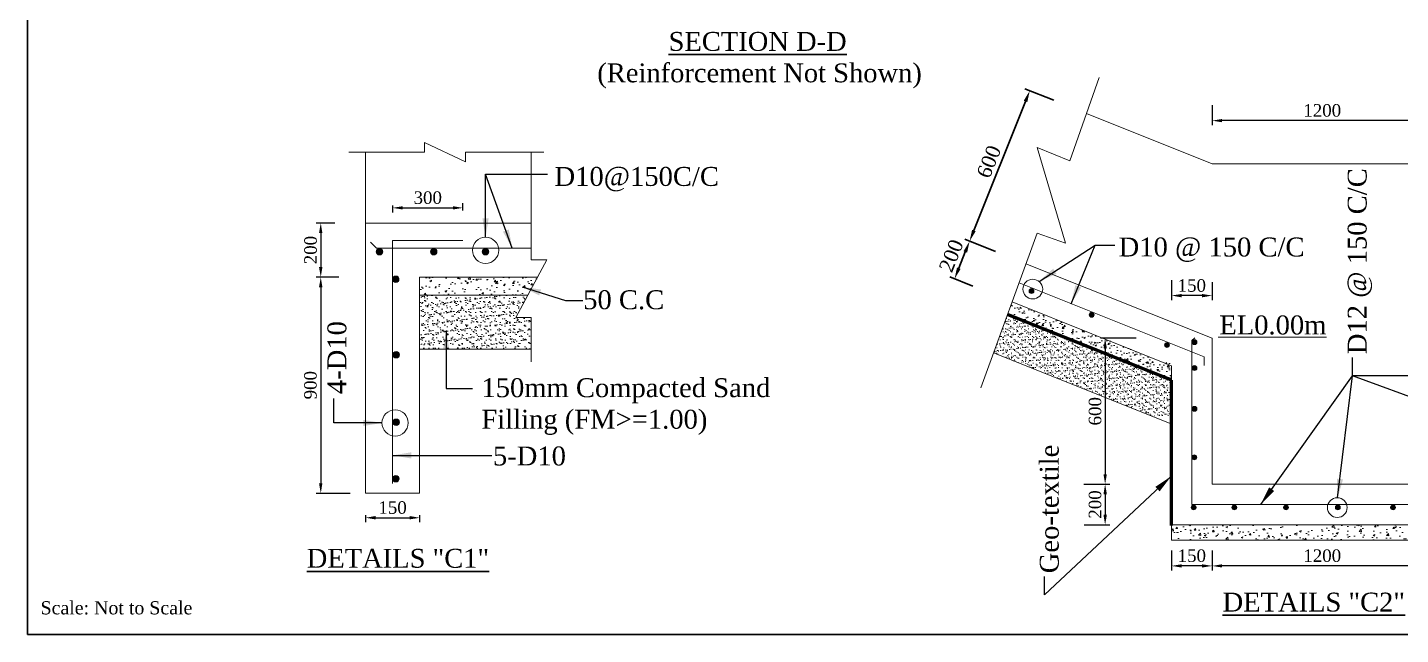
# Model space of a CAD drawing. Header units: metres. Extents: x -2434 to 11656, y -15288 to 8109.
# Drawn here: x 2874.2 to 2983.8, y -13585.8 to -13537.4 of the extents above; entities that cross this region are included whole.
import ezdxf

# ---------------------------------------------------------------- set-up
doc = ezdxf.new("R2010")
doc.units = ezdxf.units.M
doc.layers.add('Blocks', color=11, linetype='Continuous', lineweight=9)
doc.layers.add('LINE', color=7, linetype='Continuous')
doc.styles.get("Standard").update_dxf_attribs({"font": 'times.ttf'})
doc.dimstyles.get("Standard").update_dxf_attribs({"dimtxt": 0.5, "dimasz": 0.4075, "dimexe": 0.364, "dimexo": 0.219, "dimgap": 0.09, "dimtad": 0, "dimdec": 0, "dimlfac": 1000, "dimzin": 0, "dimdsep": 46, "dimtxsty": 'Standard', "dimcen": 0.09, "dimadec": 0, "dimazin": 0, "dimtfac": 1, "dimtdec": 0, "dimtofl": 0, "dimtmove": 0, "dimatfit": 3, "dimfxl": 1, "dimtolj": 1, "dimtzin": 0, "dimarcsym": 0})
pattern_1 = [(50, (3088.4414, -14102.7916), (1.4665866, -0.1283096), [0.1533525, -1.6868775]), (355, (3088.4414, -14102.7916), (-0.2837047, 1.538006), [0.122682, -1.349502]), (100.451, (3088.5637, -14102.8023), (1.182887, 1.4096893), [0.1303295, -1.4336245]), (46.1842, (3088.4414, -14102.3826), (2.182186, -0.338441), [0.230029, -2.530316]), (96.6356, (3088.6233, -14102.4108), (1.911104, 1.991776), [0.195494, -2.150437]), (351.184, (3088.4414, -14102.3826), (1.911107, 1.991772), [0.184023, -2.024253]), (21, (3088.6459, -14102.4849), (1.2204998, -0.8232374), [0.1533525, -1.6868775]), (326, (3088.6459, -14102.4849), (0.4975063, 1.482713), [0.122682, -1.349502]), (71.4514, (3088.7476, -14102.5535), (1.7180028, 0.659479), [0.1303295, -1.4336245]), (37.5, (3088.44144, -14102.79157), (0.02486326, 0.68066806), [0, -1.3331444, 0, -1.369949, 0, -1.3546137]), (7.5, (3088.4414, -14102.7916), (0.5378983, 0.8064536), [0, -0.7810754, 0, -1.3024739, 0, -0.5162867]), (327.5, (3087.98547, -14102.79157), (1.0915043, -0.0461164), [0, -0.511175, 0, -1.594866, 0, -2.1162645]), (317.5, (3087.781, -14102.7916), (1.1924399, 0.2046833), [0, -0.6645275, 0, -1.0591546, 0, -1.5028545])]
pattern_2 = [(37.5, (3088.44144, -14102.79157), (-0.01840036, 0.56282522), [0, -0.443992, 0, -0.49657, 0, -0.4746625]), (7.5, (3088.4414, -14102.7916), (0.5169518, 0.8243489), [0, -0.239522, 0, -0.400177, 0, -0.1533525]), (327.5, (3088.08215, -14102.79157), (0.90964123, 0.00165276), [0, -0.14605, 0, -0.52578, 0, -0.686435]), (317.5, (3088.08215, -14102.7916), (0.8780899, 0.2563687), [0, -0.073025, 0, -0.344678, 0, -0.394335])]
pattern_3 = [(50, (3021.5324, -13952.7641), (1.09994, -0.0962322), [0.1150144, -1.265158]), (355, (3021.5324, -13952.7641), (-0.2127786, 1.1535045), [0.0920115, -1.0121265]), (100.451, (3021.624, -13952.7722), (0.8871654, 1.057267), [0.097747, -1.0752184]), (46.1842, (3021.5324, -13952.4574), (1.6366397, -0.2538306), [0.1725216, -1.897737]), (96.6356, (3021.6688, -13952.4786), (1.433328, 1.493832), [0.146621, -1.6128276]), (351.184, (3021.5324, -13952.4574), (1.43333, 1.493829), [0.138017, -1.51819]), (21, (3021.6857, -13952.5341), (0.9153748, -0.617428), [0.1150144, -1.265158]), (326, (3021.6857, -13952.5341), (0.3731297, 1.112035), [0.0920115, -1.0121265]), (71.4514, (3021.762, -13952.5856), (1.288502, 0.4946093), [0.097747, -1.0752184]), (37.5, (3021.5324, -13952.76414), (0.01864744, 0.51050105), [0, -0.9998583, 0, -1.02746175, 0, -1.0159603]), (7.5, (3021.5324, -13952.76414), (0.4034237, 0.6048402), [0, -0.58580655, 0, -0.9768554, 0, -0.3872151]), (327.5, (3021.1904, -13952.76414), (0.8186282, -0.0345873), [0, -0.3833813, 0, -1.1961495, 0, -1.5871984]), (317.5, (3021.03705, -13952.76414), (0.8943299, 0.1535124), [0, -0.4983956, 0, -0.794366, 0, -1.1271409])]
pattern_4 = [(37.5, (3021.53238, -13952.76414), (-0.01380027, 0.42211892), [0, -0.332994, 0, -0.3724275, 0, -0.35599687]), (7.5, (3021.5324, -13952.76414), (0.3877138, 0.61826165), [0, -0.1796415, 0, -0.30013275, 0, -0.11501438]), (327.5, (3021.26292, -13952.76414), (0.68223092, 0.00123957), [0, -0.1095375, 0, -0.394335, 0, -0.51482625]), (317.5, (3021.2629, -13952.76414), (0.6585674, 0.1922765), [0, -0.05476875, 0, -0.2585085, 0, -0.29575125])]
pattern_5 = [(50, (3032.1971, -14077.9935), (1.4665866, -0.1283096), [0.1533525, -1.6868775]), (355, (3032.197, -14077.9935), (-0.2837047, 1.538006), [0.122682, -1.349502]), (100.451, (3032.3193, -14078.0042), (1.182887, 1.4096893), [0.1303295, -1.4336245]), (46.1842, (3032.197, -14077.5846), (2.182186, -0.338441), [0.230029, -2.530316]), (96.6356, (3032.379, -14077.6128), (1.911104, 1.991776), [0.195494, -2.150437]), (351.184, (3032.197, -14077.5846), (1.911107, 1.991772), [0.184023, -2.024253]), (21, (3032.4015, -14077.6868), (1.2204998, -0.8232374), [0.1533525, -1.6868775]), (326, (3032.4015, -14077.6868), (0.4975063, 1.482713), [0.122682, -1.349502]), (71.4514, (3032.5032, -14077.7554), (1.7180028, 0.659479), [0.1303295, -1.4336245]), (37.5, (3032.19707, -14077.9935), (0.02486326, 0.68066806), [0, -1.3331444, 0, -1.369949, 0, -1.3546137]), (7.5, (3032.1971, -14077.9935), (0.5378983, 0.8064536), [0, -0.7810754, 0, -1.3024739, 0, -0.5162867]), (327.5, (3031.7411, -14077.9935), (1.0915043, -0.0461164), [0, -0.511175, 0, -1.594866, 0, -2.1162645]), (317.5, (3031.5366, -14077.9935), (1.19244, 0.2046833), [0, -0.6645275, 0, -1.0591546, 0, -1.5028545])]

# ---------------------------------------------------------------- blocks, each defined once
blk = doc.blocks.new('*D548')
at = {"layer": 'Blocks', "color": 0, "lineweight": -2, "ltscale": 0.5}
for p, q in [((2901.14, -13576.32), (2901.14, -13576.88)), ((2901.94, -13576.52), (2904.66, -13576.52)), ((2905.46, -13576.32), (2905.46, -13576.88))]:
    blk.add_line(p, q, dxfattribs=at)
at = {"layer": 'Blocks', "color": 0, "lineweight": -3, "ltscale": 0.5}
for points in [[(2901.94, -13576.38), (2901.94, -13576.65), (2901.14, -13576.52)], [(2904.66, -13576.38), (2904.66, -13576.65), (2905.46, -13576.52)]]:
    blk.add_solid(points, dxfattribs=at)
at = {"layer": 'Defpoints', "color": 0, "lineweight": -3, "ltscale": 0.5}
for p in [(2901.14, -13576.1), (2905.46, -13576.1), (2905.46, -13576.52)]:
    blk.add_point(p, dxfattribs=at)
at = {"layer": 'Blocks', "color": 0, "lineweight": 30, "ltscale": 0.5, "insert": (2903.3, -13575.71), "char_height": 1, "attachment_point": 5}
blk.add_mtext('\\A1;150', dxfattribs=at)
blk = doc.blocks.new('*D549')
at = {"layer": 'Blocks', "color": 0, "lineweight": -2, "ltscale": 0.5}
for p, q in [((2898.68, -13553), (2897.2, -13553)), ((2897.57, -13553.8), (2897.57, -13556.52)), ((2899.01, -13557.32), (2897.2, -13557.32))]:
    blk.add_line(p, q, dxfattribs=at)
at = {"layer": 'Blocks', "color": 0, "lineweight": -3, "ltscale": 0.5}
for points in [[(2897.43, -13553.8), (2897.7, -13553.8), (2897.57, -13553)], [(2897.43, -13556.52), (2897.7, -13556.52), (2897.57, -13557.32)]]:
    blk.add_solid(points, dxfattribs=at)
at = {"layer": 'Defpoints', "color": 0, "lineweight": -3, "ltscale": 0.5}
for p in [(2898.9, -13553), (2897.57, -13557.32), (2899.23, -13557.32)]:
    blk.add_point(p, dxfattribs=at)
at = {"layer": 'Blocks', "color": 0, "lineweight": 30, "ltscale": 0.5, "insert": (2896.76, -13555.16), "char_height": 1, "attachment_point": 5, "rotation": 90}
blk.add_mtext('\\A1;200', dxfattribs=at)
blk = doc.blocks.new('*D550')
at = {"layer": 'Blocks', "color": 0, "lineweight": -2, "ltscale": 0.5}
for p, q in [((2898.68, -13557.32), (2897.2, -13557.32)), ((2897.57, -13558.12), (2897.57, -13573.77)), ((2899.92, -13574.57), (2897.2, -13574.57))]:
    blk.add_line(p, q, dxfattribs=at)
at = {"layer": 'Blocks', "color": 0, "lineweight": -3, "ltscale": 0.5}
for points in [[(2897.43, -13558.12), (2897.7, -13558.12), (2897.57, -13557.32)], [(2897.43, -13573.77), (2897.7, -13573.77), (2897.57, -13574.57)]]:
    blk.add_solid(points, dxfattribs=at)
at = {"layer": 'Defpoints', "color": 0, "lineweight": -3, "ltscale": 0.5}
for p in [(2898.9, -13557.32), (2897.57, -13574.57), (2900.14, -13574.57)]:
    blk.add_point(p, dxfattribs=at)
at = {"layer": 'Blocks', "color": 0, "lineweight": 30, "ltscale": 0.5, "insert": (2896.75, -13565.94), "char_height": 1, "attachment_point": 5, "rotation": 90}
blk.add_mtext('\\A1;900', dxfattribs=at)
blk = doc.blocks.new('*D551')
at = {"layer": 'Blocks', "color": 0, "lineweight": -2, "ltscale": 0.5}
for p, q in [((2908.92, -13551.99), (2908.92, -13551.42)), ((2903.3, -13551.59), (2903.3, -13552.15)), ((2904.1, -13551.79), (2908.12, -13551.79))]:
    blk.add_line(p, q, dxfattribs=at)
at = {"layer": 'Blocks', "color": 0, "lineweight": -3, "ltscale": 0.5}
for points in [[(2904.1, -13551.66), (2904.1, -13551.92), (2903.3, -13551.79)], [(2908.12, -13551.66), (2908.12, -13551.92), (2908.92, -13551.79)]]:
    blk.add_solid(points, dxfattribs=at)
at = {"layer": 'Defpoints', "color": 0, "lineweight": -3, "ltscale": 0.5}
for p in [(2903.3, -13551.37), (2908.92, -13551.79), (2908.92, -13552.21)]:
    blk.add_point(p, dxfattribs=at)
at = {"layer": 'Blocks', "color": 0, "lineweight": 30, "ltscale": 0.5, "insert": (2906.11, -13550.98), "char_height": 1, "attachment_point": 5}
blk.add_mtext('\\A1;300', dxfattribs=at)
blk = doc.blocks.new('*D578')
at = {"layer": 'Blocks', "color": 0, "lineweight": -2, "ltscale": 0.5}
for p, q in [((2968.72, -13579.12), (2968.72, -13580.72)), ((2985.5, -13580.36), (2969.52, -13580.36)), ((2986.3, -13580.26), (2986.3, -13580.72))]:
    blk.add_line(p, q, dxfattribs=at)
at = {"layer": 'Blocks', "color": 0, "lineweight": -3, "ltscale": 0.5}
for points in [[(2969.52, -13580.23), (2969.52, -13580.49), (2968.72, -13580.36)], [(2985.5, -13580.23), (2985.5, -13580.49), (2986.3, -13580.36)]]:
    blk.add_solid(points, dxfattribs=at)
at = {"layer": 'Defpoints', "color": 0, "lineweight": -3, "ltscale": 0.5}
for p in [(2968.72, -13578.9), (2968.72, -13580.36), (2986.3, -13580.05)]:
    blk.add_point(p, dxfattribs=at)
at = {"layer": 'Blocks', "color": 0, "lineweight": 30, "ltscale": 0.5, "insert": (2977.51, -13579.55), "char_height": 1, "attachment_point": 5}
blk.add_mtext('\\A1;1200', dxfattribs=at)
blk = doc.blocks.new('*D580')
at = {"layer": 'Blocks', "color": 0, "lineweight": -2, "ltscale": 0.5}
for p, q in [((2965.48, -13579.12), (2965.48, -13580.72)), ((2968.72, -13579.28), (2968.72, -13580.72)), ((2967.92, -13580.36), (2966.28, -13580.36))]:
    blk.add_line(p, q, dxfattribs=at)
at = {"layer": 'Blocks', "color": 0, "lineweight": -3, "ltscale": 0.5}
for points in [[(2966.28, -13580.23), (2966.28, -13580.49), (2965.48, -13580.36)], [(2967.92, -13580.23), (2967.92, -13580.49), (2968.72, -13580.36)]]:
    blk.add_solid(points, dxfattribs=at)
at = {"layer": 'Defpoints', "color": 0, "lineweight": -3, "ltscale": 0.5}
for p in [(2965.48, -13578.9), (2968.72, -13579.06), (2965.48, -13580.36)]:
    blk.add_point(p, dxfattribs=at)
at = {"layer": 'Blocks', "color": 0, "lineweight": 30, "ltscale": 0.5, "insert": (2967.1, -13579.55), "char_height": 1, "attachment_point": 5}
blk.add_mtext('\\A1;150', dxfattribs=at)
blk = doc.blocks.new('*D581')
at = {"layer": 'Blocks', "color": 0, "lineweight": -2, "ltscale": 0.5}
for p, q in [((2958.47, -13573.84), (2960.55, -13573.84)), ((2960.18, -13574.64), (2960.18, -13576.28)), ((2958.5, -13577.08), (2960.55, -13577.08))]:
    blk.add_line(p, q, dxfattribs=at)
at = {"layer": 'Blocks', "color": 0, "lineweight": -3, "ltscale": 0.5}
for points in [[(2960.05, -13574.64), (2960.32, -13574.64), (2960.18, -13573.84)], [(2960.05, -13576.28), (2960.32, -13576.28), (2960.18, -13577.08)]]:
    blk.add_solid(points, dxfattribs=at)
at = {"layer": 'Defpoints', "color": 0, "lineweight": -3, "ltscale": 0.5}
for p in [(2958.25, -13573.84), (2958.28, -13577.08), (2960.18, -13577.08)]:
    blk.add_point(p, dxfattribs=at)
at = {"layer": 'Blocks', "color": 0, "lineweight": 30, "ltscale": 0.5, "insert": (2959.38, -13575.46), "char_height": 1, "attachment_point": 5, "rotation": 90}
blk.add_mtext('\\A1;200', dxfattribs=at)
blk = doc.blocks.new('*D582')
at = {"layer": 'Blocks', "color": 0, "lineweight": -2, "ltscale": 0.5}
for p, q in [((2962.65, -13562.2), (2959.82, -13562.2)), ((2960.18, -13563), (2960.18, -13573.04)), ((2958.47, -13573.84), (2960.55, -13573.84))]:
    blk.add_line(p, q, dxfattribs=at)
at = {"layer": 'Blocks', "color": 0, "lineweight": -3, "ltscale": 0.5}
for points in [[(2960.05, -13563), (2960.32, -13563), (2960.18, -13562.2)], [(2960.05, -13573.04), (2960.32, -13573.04), (2960.18, -13573.84)]]:
    blk.add_solid(points, dxfattribs=at)
at = {"layer": 'Defpoints', "color": 0, "lineweight": -3, "ltscale": 0.5}
for p in [(2962.87, -13562.2), (2958.25, -13573.84), (2960.18, -13573.84)]:
    blk.add_point(p, dxfattribs=at)
at = {"layer": 'Blocks', "color": 0, "lineweight": 30, "ltscale": 0.5, "insert": (2959.38, -13568.02), "char_height": 1, "attachment_point": 5, "rotation": 90}
blk.add_mtext('\\A1;600', dxfattribs=at)
blk = doc.blocks.new('*D583')
at = {"layer": 'Blocks', "color": 0, "lineweight": -2, "ltscale": 0.5}
for p, q in [((2968.72, -13543.59), (2968.72, -13545.2)), ((2985.5, -13544.83), (2969.52, -13544.83)), ((2986.3, -13544.74), (2986.3, -13545.2))]:
    blk.add_line(p, q, dxfattribs=at)
at = {"layer": 'Blocks', "color": 0, "lineweight": -3, "ltscale": 0.5}
for points in [[(2969.52, -13544.7), (2969.52, -13544.96), (2968.72, -13544.83)], [(2985.5, -13544.7), (2985.5, -13544.96), (2986.3, -13544.83)]]:
    blk.add_solid(points, dxfattribs=at)
at = {"layer": 'Defpoints', "color": 0, "lineweight": -3, "ltscale": 0.5}
for p in [(2968.72, -13543.37), (2968.72, -13544.83), (2986.3, -13544.52)]:
    blk.add_point(p, dxfattribs=at)
at = {"layer": 'Blocks', "color": 0, "lineweight": 30, "ltscale": 0.5, "insert": (2977.51, -13544.02), "char_height": 1, "attachment_point": 5}
blk.add_mtext('\\A1;1200', dxfattribs=at)
blk = doc.blocks.new('*D585')
at = {"layer": 'Blocks', "color": 0, "lineweight": -2, "ltscale": 0.5}
for p, q in [((2965.48, -13557.55), (2965.48, -13559.16)), ((2968.72, -13557.72), (2968.72, -13559.16)), ((2967.92, -13558.79), (2966.28, -13558.79))]:
    blk.add_line(p, q, dxfattribs=at)
at = {"layer": 'Blocks', "color": 0, "lineweight": -3, "ltscale": 0.5}
for points in [[(2966.28, -13558.66), (2966.28, -13558.93), (2965.48, -13558.79)], [(2967.92, -13558.66), (2967.92, -13558.93), (2968.72, -13558.79)]]:
    blk.add_solid(points, dxfattribs=at)
at = {"layer": 'Defpoints', "color": 0, "lineweight": -3, "ltscale": 0.5}
for p in [(2965.48, -13557.33), (2968.72, -13557.5), (2965.48, -13558.79)]:
    blk.add_point(p, dxfattribs=at)
at = {"layer": 'Blocks', "color": 0, "lineweight": 30, "ltscale": 0.5, "insert": (2967.1, -13557.99), "char_height": 1, "attachment_point": 5}
blk.add_mtext('\\A1;150', dxfattribs=at)
blk = doc.blocks.new('*D597')
at = {"layer": 'Blocks', "color": 0, "lineweight": -2, "ltscale": 0.5}
for p, q in [((2901.14, -13576.32), (2901.14, -13576.88)), ((2901.94, -13576.52), (2904.66, -13576.52)), ((2905.46, -13576.32), (2905.46, -13576.88))]:
    blk.add_line(p, q, dxfattribs=at)
at = {"layer": 'Blocks', "color": 0, "lineweight": -3, "ltscale": 0.5}
for points in [[(2901.94, -13576.38), (2901.94, -13576.65), (2901.14, -13576.52)], [(2904.66, -13576.38), (2904.66, -13576.65), (2905.46, -13576.52)]]:
    blk.add_solid(points, dxfattribs=at)
at = {"layer": 'Defpoints', "color": 0, "lineweight": -3, "ltscale": 0.5}
for p in [(2901.14, -13576.1), (2905.46, -13576.1), (2905.46, -13576.52)]:
    blk.add_point(p, dxfattribs=at)
at = {"layer": 'Blocks', "color": 0, "lineweight": 30, "ltscale": 0.5, "insert": (2903.3, -13575.71), "char_height": 1, "attachment_point": 5}
blk.add_mtext('\\A1;150', dxfattribs=at)
blk = doc.blocks.new('*D598')
at = {"layer": 'Blocks', "color": 0, "lineweight": -2, "ltscale": 0.5}
for p, q in [((2898.68, -13553), (2897.2, -13553)), ((2897.57, -13553.8), (2897.57, -13556.52)), ((2899.01, -13557.32), (2897.2, -13557.32))]:
    blk.add_line(p, q, dxfattribs=at)
at = {"layer": 'Blocks', "color": 0, "lineweight": -3, "ltscale": 0.5}
for points in [[(2897.43, -13553.8), (2897.7, -13553.8), (2897.57, -13553)], [(2897.43, -13556.52), (2897.7, -13556.52), (2897.57, -13557.32)]]:
    blk.add_solid(points, dxfattribs=at)
at = {"layer": 'Defpoints', "color": 0, "lineweight": -3, "ltscale": 0.5}
for p in [(2898.9, -13553), (2897.57, -13557.32), (2899.23, -13557.32)]:
    blk.add_point(p, dxfattribs=at)
at = {"layer": 'Blocks', "color": 0, "lineweight": 30, "ltscale": 0.5, "insert": (2896.76, -13555.16), "char_height": 1, "attachment_point": 5, "rotation": 90}
blk.add_mtext('\\A1;200', dxfattribs=at)
blk = doc.blocks.new('*D599')
at = {"layer": 'Blocks', "color": 0, "lineweight": -2, "ltscale": 0.5}
for p, q in [((2898.68, -13557.32), (2897.2, -13557.32)), ((2897.57, -13558.12), (2897.57, -13573.77)), ((2899.92, -13574.57), (2897.2, -13574.57))]:
    blk.add_line(p, q, dxfattribs=at)
at = {"layer": 'Blocks', "color": 0, "lineweight": -3, "ltscale": 0.5}
for points in [[(2897.43, -13558.12), (2897.7, -13558.12), (2897.57, -13557.32)], [(2897.43, -13573.77), (2897.7, -13573.77), (2897.57, -13574.57)]]:
    blk.add_solid(points, dxfattribs=at)
at = {"layer": 'Defpoints', "color": 0, "lineweight": -3, "ltscale": 0.5}
for p in [(2898.9, -13557.32), (2897.57, -13574.57), (2900.14, -13574.57)]:
    blk.add_point(p, dxfattribs=at)
at = {"layer": 'Blocks', "color": 0, "lineweight": 30, "ltscale": 0.5, "insert": (2896.75, -13565.94), "char_height": 1, "attachment_point": 5, "rotation": 90}
blk.add_mtext('\\A1;900', dxfattribs=at)
blk = doc.blocks.new('*D600')
at = {"layer": 'Blocks', "color": 0, "lineweight": -2, "ltscale": 0.5}
for p, q in [((2908.92, -13551.99), (2908.92, -13551.42)), ((2903.3, -13551.59), (2903.3, -13552.15)), ((2904.1, -13551.79), (2908.12, -13551.79))]:
    blk.add_line(p, q, dxfattribs=at)
at = {"layer": 'Blocks', "color": 0, "lineweight": -3, "ltscale": 0.5}
for points in [[(2904.1, -13551.66), (2904.1, -13551.92), (2903.3, -13551.79)], [(2908.12, -13551.66), (2908.12, -13551.92), (2908.92, -13551.79)]]:
    blk.add_solid(points, dxfattribs=at)
at = {"layer": 'Defpoints', "color": 0, "lineweight": -3, "ltscale": 0.5}
for p in [(2903.3, -13551.37), (2908.92, -13551.79), (2908.92, -13552.21)]:
    blk.add_point(p, dxfattribs=at)
at = {"layer": 'Blocks', "color": 0, "lineweight": 30, "ltscale": 0.5, "insert": (2906.11, -13550.98), "char_height": 1, "attachment_point": 5}
blk.add_mtext('\\A1;300', dxfattribs=at)
blk = doc.blocks.new('*D623')
at = {"layer": 'Blocks', "color": 0, "lineweight": -2, "ltscale": 0.5}
for p, q in [((2968.72, -13579.12), (2968.72, -13580.72)), ((2985.5, -13580.36), (2969.52, -13580.36)), ((2986.3, -13580.26), (2986.3, -13580.72))]:
    blk.add_line(p, q, dxfattribs=at)
at = {"layer": 'Blocks', "color": 0, "lineweight": -3, "ltscale": 0.5}
for points in [[(2969.52, -13580.23), (2969.52, -13580.49), (2968.72, -13580.36)], [(2985.5, -13580.23), (2985.5, -13580.49), (2986.3, -13580.36)]]:
    blk.add_solid(points, dxfattribs=at)
at = {"layer": 'Defpoints', "color": 0, "lineweight": -3, "ltscale": 0.5}
for p in [(2968.72, -13578.9), (2968.72, -13580.36), (2986.3, -13580.05)]:
    blk.add_point(p, dxfattribs=at)
at = {"layer": 'Blocks', "color": 0, "lineweight": 30, "ltscale": 0.5, "insert": (2977.51, -13579.55), "char_height": 1, "attachment_point": 5}
blk.add_mtext('\\A1;1200', dxfattribs=at)
blk = doc.blocks.new('*D625')
at = {"layer": 'Blocks', "color": 0, "lineweight": -2, "ltscale": 0.5}
for p, q in [((2965.48, -13579.12), (2965.48, -13580.72)), ((2968.72, -13579.28), (2968.72, -13580.72)), ((2967.92, -13580.36), (2966.28, -13580.36))]:
    blk.add_line(p, q, dxfattribs=at)
at = {"layer": 'Blocks', "color": 0, "lineweight": -3, "ltscale": 0.5}
for points in [[(2966.28, -13580.23), (2966.28, -13580.49), (2965.48, -13580.36)], [(2967.92, -13580.23), (2967.92, -13580.49), (2968.72, -13580.36)]]:
    blk.add_solid(points, dxfattribs=at)
at = {"layer": 'Defpoints', "color": 0, "lineweight": -3, "ltscale": 0.5}
for p in [(2965.48, -13578.9), (2968.72, -13579.06), (2965.48, -13580.36)]:
    blk.add_point(p, dxfattribs=at)
at = {"layer": 'Blocks', "color": 0, "lineweight": 30, "ltscale": 0.5, "insert": (2967.1, -13579.55), "char_height": 1, "attachment_point": 5}
blk.add_mtext('\\A1;150', dxfattribs=at)
blk = doc.blocks.new('*D626')
at = {"layer": 'Blocks', "color": 0, "lineweight": -2, "ltscale": 0.5}
for p, q in [((2958.47, -13573.84), (2960.55, -13573.84)), ((2960.18, -13574.64), (2960.18, -13576.28)), ((2958.5, -13577.08), (2960.55, -13577.08))]:
    blk.add_line(p, q, dxfattribs=at)
at = {"layer": 'Blocks', "color": 0, "lineweight": -3, "ltscale": 0.5}
for points in [[(2960.05, -13574.64), (2960.32, -13574.64), (2960.18, -13573.84)], [(2960.05, -13576.28), (2960.32, -13576.28), (2960.18, -13577.08)]]:
    blk.add_solid(points, dxfattribs=at)
at = {"layer": 'Defpoints', "color": 0, "lineweight": -3, "ltscale": 0.5}
for p in [(2958.25, -13573.84), (2958.28, -13577.08), (2960.18, -13577.08)]:
    blk.add_point(p, dxfattribs=at)
at = {"layer": 'Blocks', "color": 0, "lineweight": 30, "ltscale": 0.5, "insert": (2959.38, -13575.46), "char_height": 1, "attachment_point": 5, "rotation": 90}
blk.add_mtext('\\A1;200', dxfattribs=at)
blk = doc.blocks.new('*D627')
at = {"layer": 'Blocks', "color": 0, "lineweight": -2, "ltscale": 0.5}
for p, q in [((2962.65, -13562.2), (2959.82, -13562.2)), ((2960.18, -13563), (2960.18, -13573.04)), ((2958.47, -13573.84), (2960.55, -13573.84))]:
    blk.add_line(p, q, dxfattribs=at)
at = {"layer": 'Blocks', "color": 0, "lineweight": -3, "ltscale": 0.5}
for points in [[(2960.05, -13563), (2960.32, -13563), (2960.18, -13562.2)], [(2960.05, -13573.04), (2960.32, -13573.04), (2960.18, -13573.84)]]:
    blk.add_solid(points, dxfattribs=at)
at = {"layer": 'Defpoints', "color": 0, "lineweight": -3, "ltscale": 0.5}
for p in [(2962.87, -13562.2), (2958.25, -13573.84), (2960.18, -13573.84)]:
    blk.add_point(p, dxfattribs=at)
at = {"layer": 'Blocks', "color": 0, "lineweight": 30, "ltscale": 0.5, "insert": (2959.38, -13568.02), "char_height": 1, "attachment_point": 5, "rotation": 90}
blk.add_mtext('\\A1;600', dxfattribs=at)
blk = doc.blocks.new('*D628')
at = {"layer": 'Blocks', "color": 0, "lineweight": -2, "ltscale": 0.5}
for p, q in [((2968.72, -13543.59), (2968.72, -13545.2)), ((2985.5, -13544.83), (2969.52, -13544.83)), ((2986.3, -13544.74), (2986.3, -13545.2))]:
    blk.add_line(p, q, dxfattribs=at)
at = {"layer": 'Blocks', "color": 0, "lineweight": -3, "ltscale": 0.5}
for points in [[(2969.52, -13544.7), (2969.52, -13544.96), (2968.72, -13544.83)], [(2985.5, -13544.7), (2985.5, -13544.96), (2986.3, -13544.83)]]:
    blk.add_solid(points, dxfattribs=at)
at = {"layer": 'Defpoints', "color": 0, "lineweight": -3, "ltscale": 0.5}
for p in [(2968.72, -13543.37), (2968.72, -13544.83), (2986.3, -13544.52)]:
    blk.add_point(p, dxfattribs=at)
at = {"layer": 'Blocks', "color": 0, "lineweight": 30, "ltscale": 0.5, "insert": (2977.51, -13544.02), "char_height": 1, "attachment_point": 5}
blk.add_mtext('\\A1;1200', dxfattribs=at)
blk = doc.blocks.new('*D630')
at = {"layer": 'Blocks', "color": 0, "lineweight": -2, "ltscale": 0.5}
for p, q in [((2965.48, -13557.55), (2965.48, -13559.16)), ((2968.72, -13557.72), (2968.72, -13559.16)), ((2967.92, -13558.79), (2966.28, -13558.79))]:
    blk.add_line(p, q, dxfattribs=at)
at = {"layer": 'Blocks', "color": 0, "lineweight": -3, "ltscale": 0.5}
for points in [[(2966.28, -13558.66), (2966.28, -13558.93), (2965.48, -13558.79)], [(2967.92, -13558.66), (2967.92, -13558.93), (2968.72, -13558.79)]]:
    blk.add_solid(points, dxfattribs=at)
at = {"layer": 'Defpoints', "color": 0, "lineweight": -3, "ltscale": 0.5}
for p in [(2965.48, -13557.33), (2968.72, -13557.5), (2965.48, -13558.79)]:
    blk.add_point(p, dxfattribs=at)
at = {"layer": 'Blocks', "color": 0, "lineweight": 30, "ltscale": 0.5, "insert": (2967.1, -13557.99), "char_height": 1, "attachment_point": 5}
blk.add_mtext('\\A1;150', dxfattribs=at)

msp = doc.modelspace()

# ---------------------------------------------------------------- hatches: boundary and pattern name
at = {"layer": 'Blocks', "lineweight": 13, "ltscale": 0.05}
for points in [[(2902.004234, -13555.289172, 1), (2902.518589, -13555.289172, 1)], [(2902.004234, -13555.289172, 1), (2902.518589, -13555.289172, 1)], [(2906.329998, -13555.289172, 1), (2906.844353, -13555.289172, 1)], [(2906.329998, -13555.289172, 1), (2906.844353, -13555.289172, 1)], [(2910.460107, -13555.289172, 1), (2910.974461, -13555.289172, 1)], [(2910.460107, -13555.289172, 1), (2910.974461, -13555.289172, 1)], [(2903.299515, -13557.487625, 1), (2903.81387, -13557.487625, 1)], [(2903.299515, -13557.487625, 1), (2903.81387, -13557.487625, 1)], [(2954.492271, -13558.430414, -1), (2954.106505, -13558.430414, -1)], [(2954.492271, -13558.430414, -1), (2954.106505, -13558.430414, -1)], [(2959.298171, -13560.322267, -1), (2958.912405, -13560.322267, -1)], [(2959.298171, -13560.322267, -1), (2958.912405, -13560.322267, -1)], [(2967.510217, -13562.50306, -1), (2967.124451, -13562.50306, -1)], [(2967.510217, -13562.50306, -1), (2967.124451, -13562.50306, -1)], [(2903.336059, -13563.512, 1), (2903.850413, -13563.512, 1)], [(2903.336059, -13563.512, 1), (2903.850413, -13563.512, 1)], [(2965.311447, -13562.734447, -1), (2964.925681, -13562.734447, -1)], [(2965.311447, -13562.734447, -1), (2964.925681, -13562.734447, -1)], [(2967.510217, -13564.573142, -1), (2967.124451, -13564.573142, -1)], [(2967.510217, -13564.573142, -1), (2967.124451, -13564.573142, -1)], [(2967.510217, -13567.825009, -1), (2967.124451, -13567.825009, -1)], [(2967.510217, -13567.825009, -1), (2967.124451, -13567.825009, -1)], [(2903.336059, -13568.89548, 1), (2903.850413, -13568.89548, 1)], [(2903.336059, -13568.89548, 1), (2903.850413, -13568.89548, 1)], [(2967.489628, -13571.693798, -1), (2967.103862, -13571.693798, -1)], [(2967.489628, -13571.693798, -1), (2967.103862, -13571.693798, -1)], [(2903.30546, -13573.404408, 1), (2903.819815, -13573.404408, 1)], [(2903.30546, -13573.404408, 1), (2903.819815, -13573.404408, 1)], [(2967.43533, -13575.693719, -1), (2967.049564, -13575.693719, -1)], [(2967.43533, -13575.693719, -1), (2967.049564, -13575.693719, -1)], [(2970.682013, -13575.693719, -1), (2970.296247, -13575.693719, -1)], [(2970.682013, -13575.693719, -1), (2970.296247, -13575.693719, -1)], [(2974.814657, -13575.693719, -1), (2974.428891, -13575.693719, -1)], [(2974.814657, -13575.693719, -1), (2974.428891, -13575.693719, -1)], [(2978.947694, -13575.693719, -1), (2978.561928, -13575.693719, -1)], [(2978.947694, -13575.693719, -1), (2978.561928, -13575.693719, -1)], [(2983.356906, -13575.693719, -1), (2982.971139, -13575.693719, -1)], [(2983.356906, -13575.693719, -1), (2982.971139, -13575.693719, -1)]]:
    msp.add_hatch(color=0, dxfattribs=at).paths.add_polyline_path(points)
at = {"layer": 'Blocks', "lineweight": 5, "ltscale": 0.05}
h = msp.add_hatch(dxfattribs=at)
h.set_pattern_fill('AR-CONC', color=0, scale=0.00805, style=0)
h.set_pattern_definition(pattern_1)
h.paths.add_polyline_path([(2914.880774, -13557.31673), (2905.456803, -13557.31673), (2905.456803, -13558.75423), (2914.105789, -13558.75423)])
h = msp.add_hatch(dxfattribs=at)
h.set_pattern_fill('AR-CONC', color=0, scale=0.00805, style=0)
h.set_pattern_definition(pattern_1)
h.paths.add_polyline_path([(2914.880774, -13557.31673), (2905.456803, -13557.31673), (2905.456803, -13558.75423), (2914.105789, -13558.75423)])
h = msp.add_hatch(dxfattribs=at)
h.set_pattern_fill('AR-SAND', color=0, scale=0.0115, style=0)
h.set_pattern_definition(pattern_2)
h.paths.add_polyline_path([(2905.456803, -13558.75423), (2905.456803, -13563.06673), (2914.37008, -13563.06673), (2914.37008, -13560.534591), (2913.145962, -13560.534591), (2914.105789, -13558.75423)])
h = msp.add_hatch(dxfattribs=at)
h.set_pattern_fill('AR-SAND', color=0, scale=0.0115, style=0)
h.set_pattern_definition(pattern_2)
h.paths.add_polyline_path([(2905.456803, -13558.75423), (2905.456803, -13563.06673), (2914.37008, -13563.06673), (2914.37008, -13560.534591), (2913.145962, -13560.534591), (2914.105789, -13558.75423)])
h = msp.add_hatch(dxfattribs=at)
h.set_pattern_fill('AR-CONC', color=0, scale=0.006037, style=0)
h.set_pattern_definition(pattern_3)
h.paths.add_polyline_path([(2952.751866, -13559.294717), (2952.381591, -13560.307783), (2964.653772, -13565.216656), (2965.484284, -13565.216656), (2965.484284, -13564.138531), (2964.8614, -13564.138531)])
h = msp.add_hatch(dxfattribs=at)
h.set_pattern_fill('AR-CONC', color=0, scale=0.006037, style=0)
h.set_pattern_definition(pattern_3)
h.paths.add_polyline_path([(2952.751866, -13559.294717), (2952.381591, -13560.307783), (2964.653772, -13565.216656), (2965.484284, -13565.216656), (2965.484284, -13564.138531), (2964.8614, -13564.138531)])
h = msp.add_hatch(dxfattribs=at)
h.set_pattern_fill('AR-SAND', color=0, scale=0.008625, style=0)
h.set_pattern_definition(pattern_4)
h.paths.add_polyline_path([(2952.381591, -13560.307783), (2951.270765, -13563.346981), (2964.030889, -13568.451031), (2965.484284, -13568.451031), (2965.484284, -13565.216656), (2964.653772, -13565.216656)])
h.paths.add_polyline_path([(2958.381528, -13568.867201), (2958.381528, -13565.878611), (2960.126427, -13565.878611), (2960.126427, -13568.867201)], flags=9)
h = msp.add_hatch(dxfattribs=at)
h.set_pattern_fill('AR-SAND', color=0, scale=0.008625, style=0)
h.set_pattern_definition(pattern_4)
h.paths.add_polyline_path([(2952.381591, -13560.307783), (2951.270765, -13563.346981), (2964.030889, -13568.451031), (2965.484284, -13568.451031), (2965.484284, -13565.216656), (2964.653772, -13565.216656)])
h.paths.add_polyline_path([(2958.381528, -13568.867201), (2958.381528, -13565.878611), (2960.126427, -13565.878611), (2960.126427, -13568.867201)], flags=9)
h = msp.add_hatch(dxfattribs=at)
h.set_pattern_fill('AR-CONC', color=0, scale=0.00805, style=0)
h.set_pattern_definition(pattern_5)
h.paths.add_polyline_path([(2965.484284, -13577.076031), (2965.484284, -13578.292922), (2989.538319, -13578.292922), (2989.538319, -13577.076031)])
h = msp.add_hatch(dxfattribs=at)
h.set_pattern_fill('AR-CONC', color=0, scale=0.00805, style=0)
h.set_pattern_definition(pattern_5)
h.paths.add_polyline_path([(2965.484284, -13577.076031), (2965.484284, -13578.292922), (2989.538319, -13578.292922), (2989.538319, -13577.076031)])

# ---------------------------------------------------------------- linework, layer by layer
at = {"layer": 'Blocks', "color": 0, "lineweight": 30, "ltscale": 0.5}
for p, q in [((2956.082255, -13543.20923), (2953.777826, -13542.287459)), ((2956.082255, -13543.20923), (2953.777826, -13542.287459)), ((2949.703299, -13553.600891), (2953.824807, -13543.297121)), ((2949.703299, -13553.600891), (2953.824807, -13543.297121)), ((2951.429281, -13555.282155), (2948.972959, -13554.299626)), ((2951.429281, -13555.282155), (2948.972959, -13554.299626)), ((2948.502082, -13556.603933), (2949.01994, -13555.309288)), ((2948.502082, -13556.603933), (2949.01994, -13555.309288)), ((2949.6207, -13558.042251), (2947.771742, -13557.302668)), ((2949.6207, -13558.042251), (2947.771742, -13557.302668))]:
    msp.add_line(p, q, dxfattribs=at)
at = {"layer": 'Blocks', "color": 0, "lineweight": 13, "ltscale": 0.05}
for p, q in [((2968.718659, -13548.263792), (2958.705104, -13544.25837)), ((2968.718659, -13548.263792), (2958.705104, -13544.25837)), ((2901.144303, -13553.00423), (2901.144303, -13547.353697)), ((2901.144303, -13553.00423), (2901.144303, -13547.353697)), ((2986.303944, -13548.263792), (2968.718659, -13548.263792)), ((2986.303944, -13548.263792), (2968.718659, -13548.263792)), ((2901.144303, -13553.00423), (2914.37008, -13553.00423)), ((2901.144303, -13553.00423), (2901.144303, -13574.56673)), ((2901.144303, -13553.00423), (2914.37008, -13553.00423)), ((2901.144303, -13553.00423), (2901.144303, -13574.56673)), ((2968.718659, -13562.197906), (2953.862692, -13556.255519)), ((2968.718659, -13562.197906), (2953.862692, -13556.255519)), ((2905.456803, -13557.31673), (2914.880774, -13557.31673)), ((2905.456803, -13557.31673), (2905.456803, -13574.56673)), ((2905.456803, -13557.31673), (2914.880774, -13557.31673)), ((2905.456803, -13557.31673), (2905.456803, -13574.56673)), ((2968.074172, -13563.685302), (2953.306186, -13557.778108)), ((2968.074172, -13563.685302), (2953.306186, -13557.778108)), ((2905.456803, -13558.75423), (2914.105789, -13558.75423)), ((2905.456803, -13558.75423), (2914.105789, -13558.75423)), ((2965.484284, -13564.387684), (2952.751866, -13559.294717)), ((2965.484284, -13564.387684), (2952.751866, -13559.294717)), ((2967.101471, -13562.375957), (2967.335732, -13562.162932)), ((2967.101471, -13562.375957), (2967.335732, -13562.162932)), ((2967.101471, -13562.375957), (2967.101471, -13575.458843)), ((2967.101471, -13562.375957), (2967.101471, -13575.458843)), ((2968.718659, -13562.197906), (2968.718659, -13573.841656)), ((2968.718659, -13562.197906), (2968.718659, -13573.841656)), ((2969.216102, -13562.096682), (2977.837845, -13562.096682)), ((2969.216102, -13562.096682), (2977.837845, -13562.096682)), ((2905.456803, -13563.06673), (2914.37008, -13563.06673)), ((2905.456803, -13563.06673), (2914.37008, -13563.06673)), ((2965.456243, -13569.021173), (2951.270765, -13563.346981)), ((2965.456243, -13569.021173), (2951.270765, -13563.346981)), ((2965.484284, -13565.216656), (2965.484284, -13564.387684)), ((2965.484284, -13565.216656), (2965.484284, -13564.387684)), ((2968.074172, -13563.685302), (2968.074172, -13564.378722)), ((2968.074172, -13563.685302), (2968.074172, -13564.378722)), ((2965.484284, -13565.216656), (2965.484284, -13577.076031)), ((2965.484284, -13565.216656), (2965.484284, -13577.076031)), ((2968.718659, -13573.841656), (2986.303944, -13573.841656)), ((2968.718659, -13573.841656), (2986.303944, -13573.841656)), ((2901.144303, -13574.56673), (2905.456803, -13574.56673)), ((2901.144303, -13574.56673), (2905.456803, -13574.56673)), ((2987.921131, -13575.458843), (2967.101471, -13575.458843)), ((2987.921131, -13575.458843), (2967.101471, -13575.458843)), ((2965.484284, -13577.076031), (2989.538319, -13577.076031)), ((2965.484284, -13577.076031), (2965.484284, -13578.292922)), ((2965.484284, -13577.076031), (2989.538319, -13577.076031)), ((2965.484284, -13577.076031), (2965.484284, -13578.292922)), ((2965.484284, -13578.292922), (2989.538319, -13578.292922)), ((2965.484284, -13578.292922), (2989.538319, -13578.292922))]:
    msp.add_line(p, q, dxfattribs=at)
at = {"layer": 'Blocks', "color": 0, "lineweight": 20, "ltscale": 0.05}
for p, q in [((2902.016998, -13555.016067), (2901.540709, -13554.530922)), ((2902.016998, -13555.016067), (2901.540709, -13554.530922)), ((2903.300553, -13573.791851), (2903.300553, -13554.394616)), ((2903.300553, -13554.394616), (2908.921261, -13554.394616)), ((2903.300553, -13573.791851), (2903.300553, -13554.394616)), ((2903.300553, -13554.394616), (2908.921261, -13554.394616)), ((2914.37008, -13555.016067), (2902.016998, -13555.016067)), ((2914.37008, -13555.016067), (2902.016998, -13555.016067))]:
    msp.add_line(p, q, dxfattribs=at)
at = {"layer": 'Blocks', "color": 0, "lineweight": 60, "ltscale": 0.05}
for p, q in [((2965.484284, -13565.54886), (2952.381591, -13560.307783)), ((2965.484284, -13565.54886), (2952.381591, -13560.307783)), ((2965.456243, -13565.537644), (2965.456243, -13577.128538)), ((2965.456243, -13565.537644), (2965.456243, -13577.128538))]:
    msp.add_line(p, q, dxfattribs=at)
at = {"layer": 'Blocks', "color": 0, "lineweight": 13, "ltscale": 0.05}
for points in [[(2959.716985, -13541.382618), (2957.372915, -13548.044436), (2954.758048, -13546.964214), (2957.012289, -13554.616123), (2954.758048, -13553.805844), (2950.250222, -13566.139165)], [(2959.716985, -13541.382618), (2957.372915, -13548.044436), (2954.758048, -13546.964214), (2957.012289, -13554.616123), (2954.758048, -13553.805844), (2950.250222, -13566.139165)], [(2899.811452, -13547.353697), (2905.839896, -13547.353697), (2905.839896, -13546.577619), (2909.117091, -13548.11328), (2909.117091, -13547.353697), (2915.388401, -13547.353697)], [(2899.811452, -13547.353697), (2905.839896, -13547.353697), (2905.839896, -13546.577619), (2909.117091, -13548.11328), (2909.117091, -13547.353697), (2915.388401, -13547.353697)], [(2914.37008, -13547.353697), (2914.37008, -13555.940875), (2915.622524, -13555.940875), (2913.145962, -13560.534591), (2914.37008, -13560.534591), (2914.37008, -13564.078423)], [(2914.37008, -13547.353697), (2914.37008, -13555.940875), (2915.622524, -13555.940875), (2913.145962, -13560.534591), (2914.37008, -13560.534591), (2914.37008, -13564.078423)]]:
    msp.add_lwpolyline(points, dxfattribs=at)
for centre, radius in [((2910.724702, -13555.178322), 1.04801), ((2910.724702, -13555.178322), 1.04801), ((2902.261411, -13555.289172), 0.257177), ((2902.261411, -13555.289172), 0.257177), ((2906.587176, -13555.289172), 0.257177), ((2906.587176, -13555.289172), 0.257177), ((2910.717284, -13555.289172), 0.257177), ((2910.717284, -13555.289172), 0.257177), ((2903.556693, -13557.487625), 0.257177), ((2903.556693, -13557.487625), 0.257177), ((2954.408488, -13558.271351), 0.786008), ((2954.408488, -13558.271351), 0.786008), ((2954.299388, -13558.430414), 0.192883), ((2954.299388, -13558.430414), 0.192883), ((2959.105288, -13560.322267), 0.192883), ((2959.105288, -13560.322267), 0.192883), ((2967.317334, -13562.50306), 0.192883), ((2967.317334, -13562.50306), 0.192883), ((2903.593236, -13563.512), 0.257177), ((2903.593236, -13563.512), 0.257177), ((2965.118564, -13562.734447), 0.192883), ((2965.118564, -13562.734447), 0.192883), ((2967.317334, -13564.573142), 0.192883), ((2967.317334, -13564.573142), 0.192883), ((2967.317334, -13567.825009), 0.192883), ((2967.317334, -13567.825009), 0.192883), ((2903.50394, -13568.951891), 1.04801), ((2903.50394, -13568.951891), 1.04801), ((2903.593236, -13568.89548), 0.257177), ((2903.593236, -13568.89548), 0.257177), ((2967.296745, -13571.693798), 0.192883), ((2967.296745, -13571.693798), 0.192883), ((2903.562637, -13573.404408), 0.257177), ((2903.562637, -13573.404408), 0.257177), ((2967.242447, -13575.693719), 0.192883), ((2967.242447, -13575.693719), 0.192883), ((2970.48913, -13575.693719), 0.192883), ((2970.48913, -13575.693719), 0.192883), ((2974.621774, -13575.693719), 0.192883), ((2974.621774, -13575.693719), 0.192883), ((2978.714035, -13575.707246), 0.786008), ((2978.714035, -13575.707246), 0.786008), ((2978.754811, -13575.693719), 0.192883), ((2978.754811, -13575.693719), 0.192883), ((2983.164022, -13575.693719), 0.192883), ((2983.164022, -13575.693719), 0.192883)]:
    msp.add_circle(centre, radius, dxfattribs=at)
at = {"layer": 'Blocks', "color": 0, "lineweight": 13, "ltscale": 0.5}
for points in [[(2953.68244, -13543.240175), (2953.967173, -13543.354068), (2954.166486, -13542.442923)], [(2953.68244, -13543.240175), (2953.967173, -13543.354068), (2954.166486, -13542.442923)], [(2949.560932, -13553.543945), (2949.845665, -13553.657838), (2949.361619, -13554.45509)], [(2949.560932, -13553.543945), (2949.845665, -13553.657838), (2949.361619, -13554.45509)], [(2948.877573, -13555.252342), (2949.162306, -13555.366235), (2949.361619, -13554.45509)], [(2948.877573, -13555.252342), (2949.162306, -13555.366235), (2949.361619, -13554.45509)], [(2948.359716, -13556.546987), (2948.644448, -13556.66088), (2948.160403, -13557.458132)], [(2948.359716, -13556.546987), (2948.644448, -13556.66088), (2948.160403, -13557.458132)]]:
    msp.add_solid(points, dxfattribs=at)
at = {"layer": 'LINE', "color": 1, "linetype": 'ByBlock', "lineweight": 30, "ltscale": 0.5}
msp.add_lwpolyline([(2874.15679, -13585.83554), (2874.15679, -13450.235024), (3065.915096, -13450.235024), (3065.915096, -13585.83554), (2874.15679, -13585.83554)], close=True, dxfattribs=at)
msp.add_lwpolyline([(2874.15679, -13585.83554), (2874.15679, -13450.235024), (3065.915096, -13450.235024), (3065.915096, -13585.83554), (2874.15679, -13585.83554)], close=True, dxfattribs=at)

# ---------------------------------------------------------------- texts
at = {"color": 0, "linetype": 'ByBlock', "lineweight": 30, "ltscale": 0.5, "attachment_point": 1}
for s, insert, char_height, width in [('          {\\LSECTION D-D\\P}(Reinforcement Not Shown)', (2919.644684, -13537.754199), 1.50622592, 66.12756405), ('          {\\LSECTION D-D\\P}(Reinforcement Not Shown)', (2919.644684, -13537.754199), 1.50622592, 66.12756405), ('D10@150C/C', (2916.226915, -13548.527569), 1.5104099, 91.1268782), ('D10@150C/C', (2916.226915, -13548.527569), 1.5104099, 91.1268782), ('D10 @ 150 C/C', (2961.257345, -13554.159614), 1.51040988, 91.1268782), ('D10 @ 150 C/C', (2961.257345, -13554.159614), 1.51040988, 91.1268782), ('50 C.C', (2918.516283, -13558.364544), 1.5104099, 91.1268782), ('50 C.C', (2918.516283, -13558.364544), 1.5104099, 91.1268782), ('EL0.00m', (2969.292754, -13560.378589), 1.5104099, 91.1268782), ('150mm Compacted Sand\\PFilling (FM>=1.00)', (2910.394372, -13565.384266), 1.51040988, 91.1268782), ('150mm Compacted Sand\\PFilling (FM>=1.00)', (2910.394372, -13565.384266), 1.51040988, 91.1268782), ('5-D10', (2911.311979, -13570.832741), 1.5104099, 91.1268782), ('5-D10', (2911.311979, -13570.832741), 1.5104099, 91.1268782), ('{\\LDETAILS "C1"}', (2896.450083, -13578.999011), 1.50622592, 66.12756405), ('{\\LDETAILS "C1"}', (2896.450083, -13578.999011), 1.50622592, 66.12756405), ('{\\LDETAILS "C2"}', (2969.558649, -13582.494498), 1.50622592, 66.12756405), ('{\\LDETAILS "C2"}', (2969.558649, -13582.494498), 1.50622592, 66.12756405)]:
    msp.add_mtext(s, dxfattribs=dict(at, insert=insert, char_height=char_height, width=width))
at = {"color": 0, "linetype": 'ByBlock', "lineweight": 30, "ltscale": 0.5, "width": 91.1268782, "attachment_point": 1, "rotation": 90}
for s, insert, char_height in [('D12 @ 150 C/C', (2979.544475, -13563.46703), 1.51040988), ('D12 @ 150 C/C', (2979.544475, -13563.46703), 1.51040988), ('4-D10', (2898.100058, -13566.653842), 1.5104099), ('4-D10', (2898.100058, -13566.653842), 1.5104099), ('Geo-textile', (2954.964449, -13580.947616), 1.51040988), ('Geo-textile', (2954.964449, -13580.947616), 1.51040988)]:
    msp.add_mtext(s, dxfattribs=dict(at, insert=insert, char_height=char_height))
at = {"layer": 'Blocks', "color": 0, "lineweight": 30, "ltscale": 0.5, "char_height": 1.15, "attachment_point": 5, "rotation": 68.19859051}
for s, insert in [('\\A1;600', (2950.900616, -13548.103632)), ('\\A1;600', (2950.900616, -13548.103632)), ('\\A1;200', (2947.897574, -13555.611236)), ('\\A1;200', (2947.897574, -13555.611236))]:
    msp.add_mtext(s, dxfattribs=dict(at, insert=insert))
at = {"layer": 'LINE', "color": 7, "linetype": 'ByBlock', "lineweight": 30, "ltscale": 0.5, "insert": (2875.200567, -13583.176504), "char_height": 1.05079669, "width": 22.07094927, "attachment_point": 1}
msp.add_mtext('Scale: Not to Scale', dxfattribs=at)
msp.add_mtext('Scale: Not to Scale', dxfattribs=at)

# ---------------------------------------------------------------- dimensions: what is measured, and where the dimension line sits
at = {"layer": 'Blocks', "color": 0, "lineweight": 30, "ltscale": 0.5}
for base, p1, p2, text, picture, middle in [((2968.718659, -13544.831625), (2986.303944, -13544.517675), (2968.718659, -13543.369983), '1200', '*D583', (2977.511301, -13544.831625)), ((2968.718659, -13544.831625), (2986.303944, -13544.517675), (2968.718659, -13543.369983), '1200', '*D628', (2977.511301, -13544.831625)), ((2965.484284, -13558.794201), (2968.718659, -13557.496714), (2965.484284, -13557.332559), '150', '*D585', (2967.101471, -13558.794201)), ((2965.484284, -13558.794201), (2968.718659, -13557.496714), (2965.484284, -13557.332559), '150', '*D630', (2967.101471, -13558.794201)), ((2965.484284, -13580.359925), (2968.718659, -13579.062438), (2965.484284, -13578.898283), '150', '*D580', (2967.101471, -13580.359925)), ((2965.484284, -13580.359925), (2968.718659, -13579.062438), (2965.484284, -13578.898283), '150', '*D625', (2967.101471, -13580.359925)), ((2968.718659, -13580.359925), (2986.303944, -13580.045975), (2968.718659, -13578.898283), '1200', '*D578', (2977.511301, -13580.359925)), ((2968.718659, -13580.359925), (2986.303944, -13580.045975), (2968.718659, -13578.898283), '1200', '*D623', (2977.511301, -13580.359925))]:
    dim = msp.add_linear_dim(base=base, p1=p1, p2=p2, angle=180, text=text, dimstyle='Standard', override={"dimtxt": 1, "dimasz": 0.8, "dimgap": 0.3, "dimtad": 1, "dimdec": 2, "dimlfac": 1, "dimpost": ' m', "dimtdec": 2, "dimfxl": 0.12}, dxfattribs=at)
    dim.commit()
    dim.dimension.update_dxf_attribs({"geometry": picture, "text_midpoint": middle, "dimtype": 160})
for base, p1, p2, text, picture, middle in [((2908.921261, -13551.788442), (2903.300553, -13551.369842), (2908.921261, -13552.207042), '300', '*D551', (2906.110907, -13551.788442)), ((2908.921261, -13551.788442), (2903.300553, -13551.369842), (2908.921261, -13552.207042), '300', '*D600', (2906.110907, -13551.788442)), ((2905.456803, -13576.515586), (2901.144303, -13576.096986), (2905.456803, -13576.096986), '150', '*D548', (2903.300553, -13576.515586)), ((2905.456803, -13576.515586), (2901.144303, -13576.096986), (2905.456803, -13576.096986), '150', '*D597', (2903.300553, -13576.515586))]:
    dim = msp.add_linear_dim(base=base, p1=p1, p2=p2, text=text, dimstyle='Standard', override={"dimtxt": 1, "dimasz": 0.8, "dimgap": 0.3, "dimtad": 1, "dimdec": 2, "dimlfac": 1, "dimpost": ' m', "dimtdec": 2, "dimfxl": 0.12}, dxfattribs=at)
    dim.commit()
    dim.dimension.update_dxf_attribs({"geometry": picture, "text_midpoint": middle, "dimtype": 160})
for base, p1, p2, text, picture, middle in [((2897.565018, -13557.31673), (2898.899513, -13553.00423), (2899.233052, -13557.31673), '200', '*D549', (2896.756366, -13555.16048)), ((2897.565018, -13557.31673), (2898.899513, -13553.00423), (2899.233052, -13557.31673), '200', '*D598', (2896.756366, -13555.16048)), ((2897.565018, -13574.56673), (2898.899513, -13557.31673), (2900.141442, -13574.56673), '900', '*D550', (2896.754924, -13565.94173)), ((2897.565018, -13574.56673), (2898.899513, -13557.31673), (2900.141442, -13574.56673), '900', '*D599', (2896.754924, -13565.94173)), ((2960.183927, -13573.841656), (2962.871721, -13562.197906), (2958.251609, -13573.841656), '600', '*D582', (2959.375275, -13568.019781)), ((2960.183927, -13573.841656), (2962.871721, -13562.197906), (2958.251609, -13573.841656), '600', '*D627', (2959.375275, -13568.019781)), ((2960.183927, -13577.076031), (2958.251609, -13573.841656), (2958.280739, -13577.076031), '200', '*D581', (2959.375275, -13575.458843)), ((2960.183927, -13577.076031), (2958.251609, -13573.841656), (2958.280739, -13577.076031), '200', '*D626', (2959.375275, -13575.458843))]:
    dim = msp.add_linear_dim(base=base, p1=p1, p2=p2, angle=90, text=text, dimstyle='Standard', override={"dimtxt": 1, "dimasz": 0.8, "dimgap": 0.3, "dimtad": 1, "dimdec": 2, "dimlfac": 1, "dimpost": ' m', "dimtdec": 2, "dimfxl": 0.12}, dxfattribs=at)
    dim.commit()
    dim.dimension.update_dxf_attribs({"geometry": picture, "text_midpoint": middle})

# ---------------------------------------------------------------- leaders
for points in [[(2910.724702, -13554.130312), (2910.724702, -13549.113049), (2915.658463, -13549.113049)], [(2910.724702, -13554.130312), (2910.724702, -13549.113049), (2915.658463, -13549.113049)], [(2912.856238, -13555.016067), (2910.724702, -13549.113049), (2912.292699, -13549.113049)], [(2912.856238, -13555.016067), (2910.724702, -13549.113049), (2912.292699, -13549.113049)], [(2954.903516, -13557.660815), (2959.384105, -13554.775947), (2960.16628, -13554.777558)], [(2954.903516, -13557.660815), (2959.384105, -13554.775947), (2960.16628, -13554.777558)], [(2957.459912, -13559.439598), (2959.384105, -13554.775947), (2960.948454, -13554.77917)], [(2957.459912, -13559.439598), (2959.384105, -13554.775947), (2960.948454, -13554.77917)], [(2913.647954, -13558.096092), (2917.105593, -13559.172648), (2918.47606, -13559.172648)], [(2913.647954, -13558.096092), (2917.105593, -13559.172648), (2918.47606, -13559.172648)], [(2907.582966, -13561.582299), (2907.582966, -13566.192369), (2909.668915, -13566.192369)], [(2907.582966, -13561.582299), (2907.582966, -13566.192369), (2909.668915, -13566.192369)], [(2972.596939, -13575.458843), (2979.928685, -13565.190567), (2979.928685, -13564.166013)], [(2972.596939, -13575.458843), (2979.928685, -13565.190567), (2979.928685, -13564.166013)], [(2978.741556, -13574.92172), (2979.928685, -13565.190567), (2979.928685, -13563.981244)], [(2978.741556, -13574.92172), (2979.928685, -13565.190567), (2979.928685, -13563.981244)], [(2986.966643, -13565.190567), (2979.928685, -13565.190567), (2979.928685, -13563.722303)], [(2986.966643, -13565.190567), (2979.928685, -13565.190567), (2979.928685, -13563.722303)], [(2987.921131, -13568.13291), (2979.928685, -13565.190567), (2979.928685, -13564.456435)], [(2987.921131, -13568.13291), (2979.928685, -13565.190567), (2979.928685, -13564.456435)], [(2902.455929, -13568.951891), (2898.612338, -13568.951891), (2898.612338, -13566.994206)], [(2902.455929, -13568.951891), (2898.612338, -13568.951891), (2898.612338, -13566.994206)], [(2903.300553, -13571.540734), (2909.013931, -13571.540734), (2911.228218, -13571.540734)], [(2903.300553, -13571.540734), (2909.013931, -13571.540734), (2911.228218, -13571.540734)], [(2965.456243, -13573.20501), (2955.348659, -13582.671153), (2955.348659, -13581.20289)], [(2965.456243, -13573.20501), (2955.348659, -13582.671153), (2955.348659, -13581.20289)]]:
    msp.add_leader(points, dimstyle='Standard', override={"dimtxt": 1.5, "dimasz": 1.5, "dimdec": 2, "dimlfac": 1, "dimpost": ' m', "dimtdec": 2, "dimfxl": 0.12}, dxfattribs=at)

doc.saveas('drawing.dxf')
